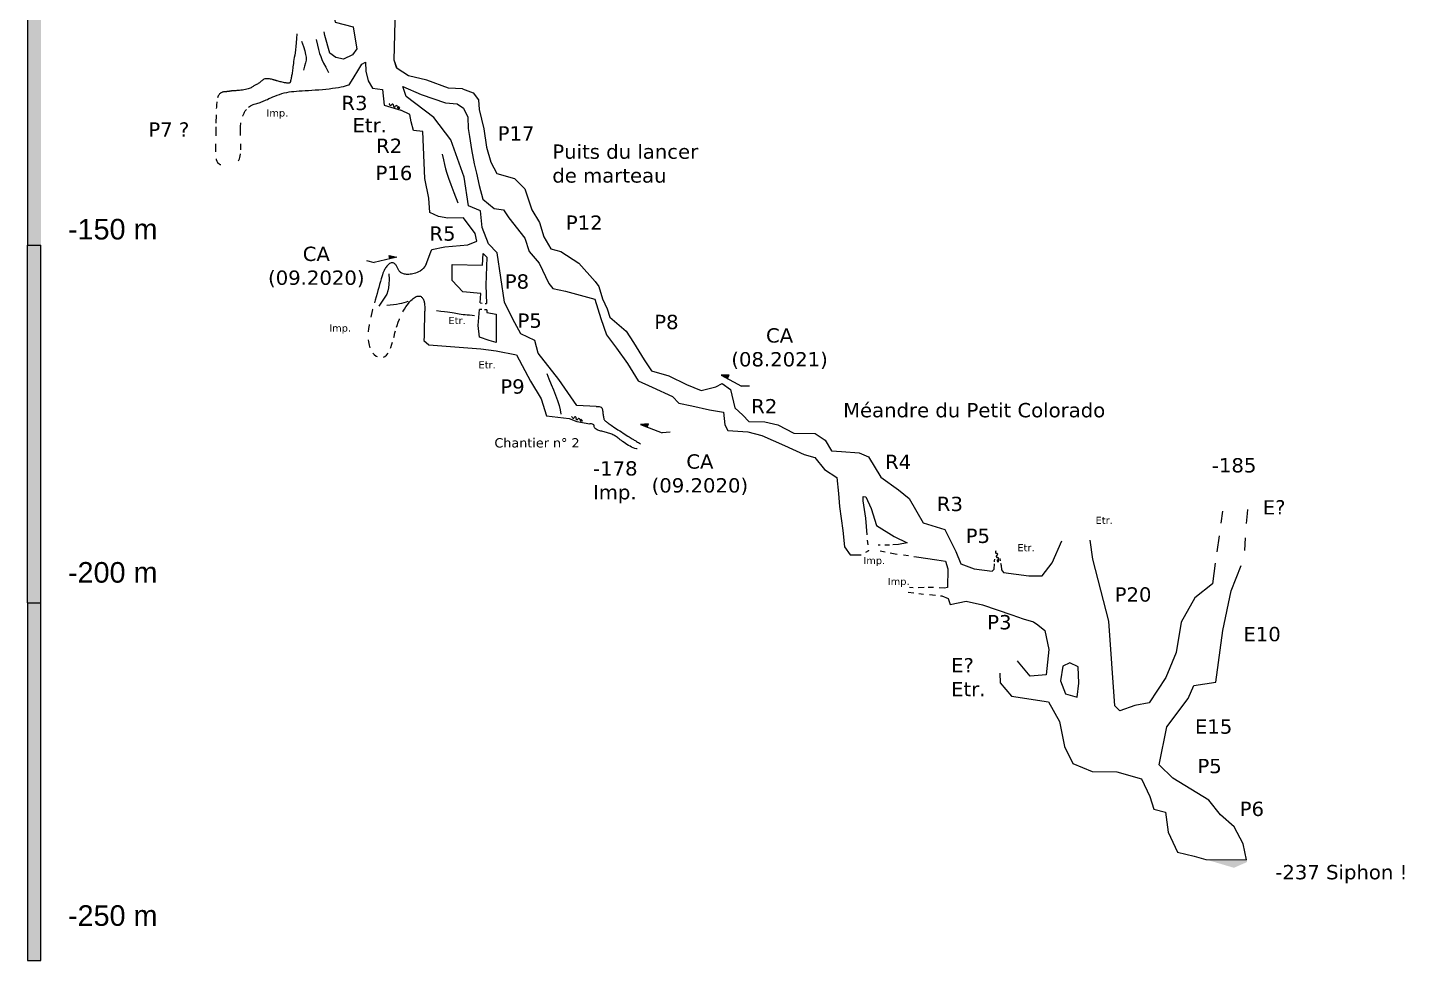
# Model space of a CAD drawing. Header units: metres. Extents: x -1178 to 134, y -250 to 398.
# Drawn here: x -58.2 to 134.3, y -250 to -119.5 of the extents above; entities that cross this region are included whole.
import ezdxf

# ---------------------------------------------------------------- set-up
doc = ezdxf.new("R2010")
doc.units = ezdxf.units.M
doc.header["$MEASUREMENT"] = 0
for name, color, linetype in [('Blocs - Actifs', 170, 'Continuous'), ("Blocs - Courant d'air", 204, 'Continuous'), ('Blocs - Echelle', 250, 'Continuous'), ('Topo Dessin - Actifs', 170, 'Continuous'), ('Topo Dessin - Galeries', 10, 'Continuous'), ('Topo Dessin - Légendes Grosses', 250, 'Continuous'), ('Topo Dessin - Puits', 248, 'Continuous')]:
    doc.layers.add(name, color=color, linetype=linetype)

# ---------------------------------------------------------------- blocks, each defined once
blk = doc.blocks.new('*U152')
at = {"layer": 'Blocs - Actifs'}
h = blk.add_hatch(color=256, dxfattribs=at)
h.dxf.hatch_style = 1
h.paths.add_polyline_path([(4.7, -1), (6.7, 0), (4.7, 1)])
for p, q in [((6.7, 0), (4.7, 1)), ((4.7, 1), (4.7, -1)), ((4.7, -1), (6.7, 0))]:
    blk.add_line(p, q, dxfattribs=at)
for centre, radius, start, end in [((4.9, 1.3), 1.36, 217.1795, 261.2635), ((-4.7, -1), 1, 28.4711, 90.005)]:
    blk.add_arc(centre, radius, start, end, dxfattribs=at)
for centre, major_axis, ratio, start_param, end_param in [((-1, 0), (0, -1), 0.999831, 7.853982, 10.99523), ((3, 0), (0, -1), 0.999914, 2.121384, 4.712733), ((-3, 0), (0, 1), 1, 8.404856, 10.995574), ((1, 0), (1, 0), 0.999967, 3.141363, 6.283185)]:
    blk.add_ellipse(centre, major_axis=major_axis, ratio=ratio, start_param=start_param, end_param=end_param, dxfattribs=at)
blk = doc.blocks.new('*U153')
at = {"layer": 'Blocs - Actifs'}
h = blk.add_hatch(color=256, dxfattribs=at)
h.dxf.hatch_style = 1
h.paths.add_polyline_path([(4.7, -1), (6.7, 0), (4.7, 1)])
for p, q in [((6.7, 0), (4.7, 1)), ((4.7, 1), (4.7, -1)), ((4.7, -1), (6.7, 0))]:
    blk.add_line(p, q, dxfattribs=at)
for centre, radius, start, end in [((4.9, 1.3), 1.36, 217.1795, 261.2635), ((-4.7, -1), 1, 28.4711, 90.005)]:
    blk.add_arc(centre, radius, start, end, dxfattribs=at)
for centre, major_axis, ratio, start_param, end_param in [((-1, 0), (0, -1), 0.999831, 7.853982, 10.99523), ((3, 0), (0, -1), 0.999914, 2.121384, 4.712733), ((-3, 0), (0, 1), 1, 8.404856, 10.995574), ((1, 0), (1, 0), 0.999967, 3.141363, 6.283185)]:
    blk.add_ellipse(centre, major_axis=major_axis, ratio=ratio, start_param=start_param, end_param=end_param, dxfattribs=at)
blk = doc.blocks.new('Echelle')
at = {"true_color": 0x000000}
h = blk.add_hatch(color=18, dxfattribs=at)
h.dxf.hatch_style = 1
h.paths.add_polyline_path([(0, 1.875), (0, 0), (10, 0), (10, 1.875)])
h.paths.add_polyline_path([(30, 0), (30, 1.875), (20, 1.875), (20, 0)])
h.paths.add_polyline_path([(50, 0), (50, 1.875), (40, 1.875), (40, 0)])
h = blk.add_hatch(color=18, dxfattribs=at)
h.dxf.hatch_style = 1
h.paths.add_polyline_path([(0, 1.875), (0, 0), (10, 0), (10, 1.875)])
h.paths.add_polyline_path([(30, 0), (30, 1.875), (20, 1.875), (20, 0)])
h.paths.add_polyline_path([(50, 0), (50, 1.875), (40, 1.875), (40, 0)])
at = {"true_color": 0xffffff}
h = blk.add_hatch(color=7, dxfattribs=at)
h.dxf.hatch_style = 1
h.paths.add_polyline_path([(20, 0), (20, 1.875), (10, 1.875), (10, 0)])
h.paths.add_polyline_path([(40, 0), (40, 1.875), (30, 1.875), (30, 0)])
h.paths.add_polyline_path([(100, 0), (100, 1.875), (50, 1.875), (50, 0)])
h = blk.add_hatch(color=7, dxfattribs=at)
h.dxf.hatch_style = 1
h.paths.add_polyline_path([(20, 0), (20, 1.875), (10, 1.875), (10, 0)])
h.paths.add_polyline_path([(40, 0), (40, 1.875), (30, 1.875), (30, 0)])
h.paths.add_polyline_path([(100, 0), (100, 1.875), (50, 1.875), (50, 0)])
at = {"true_color": 0x000000}
h = blk.add_hatch(color=18, dxfattribs=at)
h.dxf.hatch_style = 1
h.paths.add_polyline_path([(150, 0), (150, 1.875), (100, 1.875), (100, 0)])
h = blk.add_hatch(color=18, dxfattribs=at)
h.dxf.hatch_style = 1
h.paths.add_polyline_path([(150, 0), (150, 1.875), (100, 1.875), (100, 0)])
at = {"true_color": 0xffffff}
h = blk.add_hatch(color=7, dxfattribs=at)
h.dxf.hatch_style = 1
h.paths.add_polyline_path([(200, 0), (200, 1.875), (150, 1.875), (150, 0)])
at = {"true_color": 0x000000}
h = blk.add_hatch(color=18, dxfattribs=at)
h.dxf.hatch_style = 1
h.paths.add_polyline_path([(250, 0), (250, 1.875), (200, 1.875), (200, 0)])
at = {"color": 248}
for p, q in [((0, 1.875), (100, 1.875)), ((0, 1.875), (100, 1.875)), ((100, 0), (150, 0)), ((100, 0), (150, 0)), ((150, 0), (150, 1.875)), ((250, 1.875), (150, 1.875)), ((150, 0), (150, 1.875)), ((200, 0), (250, 0)), ((250, 0), (250, 1.875))]:
    blk.add_line(p, q, dxfattribs=at)
at = {"layer": 'Blocs - Echelle', "color": 248}
for p, q in [((0, 0), (0, 1.875)), ((0, 0), (0, 1.875)), ((0, 0), (100, 0)), ((0, 0), (100, 0)), ((10, 0), (10, 1.875)), ((10, 0), (10, 1.875)), ((20, 1.875), (20, 0)), ((20, 1.875), (20, 0)), ((30, 0), (30, 1.875)), ((30, 0), (30, 1.875)), ((40, 1.875), (40, 0)), ((40, 1.875), (40, 0)), ((50, 0), (50, 1.875)), ((50, 0), (50, 1.875)), ((100, 0), (50, 0)), ((100, 0), (50, 0)), ((100, 0), (100, 1.875)), ((100, 0), (100, 1.875)), ((150, 0), (150, 1.875)), ((200, 0), (150, 0)), ((200, 0), (200, 1.875))]:
    blk.add_line(p, q, dxfattribs=at)
at = {"layer": 'Blocs - Echelle', "insert": (250, 5.652), "char_height": 2.87867, "width": 22.79575, "attachment_point": 7, "rotation": 90}
blk.add_mtext('{\\fArial|b0|i0|c0|p34;0 \\P\\P-10\\P     \\P-20\\P\\P-30\\P\\P-40\\P\\P- 50\\P\\P\\P\\P\\P\\P\\P\\P\\P\\P\\P-100 m\\P\\P\\P\\P\\P\\P\\P\\P\\P\\P-150 m\\P\\P\\P\\P\\P\\P\\P\\P\\P\\P-200 m\\P\\P\\P\\P\\P\\P\\P\\P\\P\\P-250 m\\P  }', dxfattribs=at)
blk = doc.blocks.new('CA 001')
at = {"layer": "Blocs - Courant d'air"}
h = blk.add_hatch(color=256, dxfattribs=at)
h.dxf.hatch_style = 1
h.paths.add_polyline_path([(1, 0.5), (0, 0), (1, 0)])
for p, q in [((1, 0.5), (0, 0)), ((0, 0), (3.25, 0)), ((0, 0), (1, 0)), ((1, 0), (1, 0.5)), ((4.25, 0.5), (3.25, 0))]:
    blk.add_line(p, q, dxfattribs=at)
blk = doc.blocks.new('*U184')
at = {"layer": 'Blocs - Actifs'}
h = blk.add_hatch(color=256, dxfattribs=at)
h.dxf.hatch_style = 1
h.paths.add_polyline_path([(4.7, -1), (6.7, 0), (4.7, 1)])
for p, q in [((6.7, 0), (4.7, 1)), ((4.7, 1), (4.7, -1)), ((4.7, -1), (6.7, 0))]:
    blk.add_line(p, q, dxfattribs=at)
for centre, radius, start, end in [((4.9, 1.3), 1.36, 217.1795, 261.2635), ((-4.7, -1), 1, 28.4711, 90.005)]:
    blk.add_arc(centre, radius, start, end, dxfattribs=at)
for centre, major_axis, ratio, start_param, end_param in [((-1, 0), (0, -1), 0.999831, 7.853982, 10.99523), ((3, 0), (0, -1), 0.999914, 2.121384, 4.712733), ((-3, 0), (0, 1), 1, 8.404856, 10.995574), ((1, 0), (1, 0), 0.999967, 3.141363, 6.283185)]:
    blk.add_ellipse(centre, major_axis=major_axis, ratio=ratio, start_param=start_param, end_param=end_param, dxfattribs=at)

msp = doc.modelspace()

# ---------------------------------------------------------------- hatches: boundary and pattern name
at = {"layer": 'Topo Dessin - Actifs'}
h = msp.add_hatch(color=256, dxfattribs=at)
h.dxf.hatch_style = 1
h.paths.add_polyline_path([(112.33, -236.24), (112.27, -235.95), (106.56, -235.88), (110.49, -237.04)])

# ---------------------------------------------------------------- linework, layer by layer
msp.add_line((106.56, -235.88), (112.27, -235.95), dxfattribs=at)
at = {"layer": 'Topo Dessin - Galeries'}
for points in [[(-6.52, -125.27), (-6.9, -124.1), (-6.62, -113.14), (-5.67, -108.59), (-5.44, -104.6), (-5.3, -101.42)], [(-16.26, -114.04), (-15.16, -118.82), (-12.64, -119.45), (-12.37, -121.16)], [(-20.52, -120.41), (-20.55, -121.1), (-20.6, -121.69), (-20.65, -122.21), (-20.7, -122.67), (-20.76, -123.07), (-20.82, -123.42), (-20.88, -123.73), (-20.93, -124.03), (-20.97, -124.3), (-21.01, -124.56), (-21.04, -124.81), (-21.07, -125.04), (-21.09, -125.26), (-21.11, -125.47), (-21.14, -125.66), (-21.16, -125.85), (-21.19, -126.02), (-21.22, -126.17), (-21.25, -126.32), (-21.27, -126.46), (-21.3, -126.58), (-21.33, -126.7), (-21.35, -126.8), (-21.37, -126.89), (-21.39, -126.97), (-21.4, -127.04), (-21.41, -127.11), (-21.43, -127.16), (-21.45, -127.2), (-21.47, -127.24), (-21.51, -127.27), (-21.55, -127.29), (-21.6, -127.31), (-21.66, -127.32), (-21.74, -127.32), (-21.82, -127.32), (-21.92, -127.32), (-22.02, -127.3), (-22.14, -127.28), (-22.27, -127.26), (-22.41, -127.23), (-22.56, -127.2), (-22.71, -127.16), (-22.86, -127.12), (-23, -127.08), (-23.13, -127.05), (-23.25, -127.01), (-23.35, -126.99), (-23.43, -126.96), (-23.5, -126.95), (-23.55, -126.93), (-23.59, -126.92), (-23.64, -126.91), (-23.69, -126.89), (-23.76, -126.88), (-23.84, -126.85), (-23.94, -126.83), (-24.06, -126.79), (-24.19, -126.76), (-24.33, -126.74), (-24.48, -126.71), (-24.62, -126.7), (-24.76, -126.7), (-24.9, -126.71), (-25.02, -126.74), (-25.12, -126.79), (-25.22, -126.85), (-25.32, -126.92), (-25.41, -126.99), (-25.49, -127.06), (-25.58, -127.14), (-25.66, -127.21), (-25.75, -127.28), (-25.85, -127.34), (-25.94, -127.39), (-26.04, -127.45), (-26.14, -127.5), (-26.24, -127.55), (-26.33, -127.61), (-26.43, -127.66), (-26.52, -127.72), (-26.61, -127.78), (-26.71, -127.85), (-26.81, -127.91), (-26.92, -127.97), (-27.05, -128.03), (-27.19, -128.09), (-27.35, -128.14), (-27.52, -128.19), (-27.72, -128.23), (-27.93, -128.26), (-28.14, -128.29), (-28.35, -128.31), (-28.55, -128.34), (-28.75, -128.35), (-28.92, -128.37), (-29.07, -128.38), (-29.2, -128.39), (-29.32, -128.4), (-29.41, -128.4), (-29.5, -128.41), (-29.58, -128.42), (-29.65, -128.42), (-29.72, -128.43), (-29.79, -128.44), (-29.85, -128.45), (-29.92, -128.46), (-29.99, -128.47), (-30.06, -128.48), (-30.13, -128.49), (-30.21, -128.5), (-30.29, -128.51), (-30.36, -128.52), (-30.44, -128.52), (-30.53, -128.53), (-30.61, -128.53), (-30.69, -128.54), (-30.78, -128.56), (-30.86, -128.57), (-30.94, -128.59), (-31.02, -128.62), (-31.1, -128.66), (-31.17, -128.7), (-31.25, -128.76), (-31.32, -128.83), (-31.38, -128.91), (-31.44, -129), (-31.5, -129.11), (-31.55, -129.23), (-31.6, -129.38)], [(-12.37, -121.16), (-12.15, -122.55), (-12.72, -123.38), (-14.02, -123.99), (-15.09, -123.73), (-15.92, -123.12), (-16.59, -120.64), (-16.72, -120.17)], [(-13.21, -127.55), (-12.63, -126.66), (-11.85, -125.35), (-11.44, -124.66), (-10.92, -124.37), (-10.89, -125.64), (-10.57, -127.01), (-9.93, -128.03), (-8.55, -128.21)], [(2.62, -128.11), (0.67, -128.05), (-2.34, -126.91), (-4.89, -126.29), (-6.51, -125.26), (-6.9, -124.1)], [(-27.27, -130.68), (-27.27, -130.68), (-27.13, -130.58), (-26.98, -130.48), (-26.82, -130.4), (-26.65, -130.33), (-26.47, -130.26), (-26.3, -130.21), (-26.13, -130.15), (-25.96, -130.11), (-25.81, -130.06), (-25.67, -130.02), (-25.55, -129.99), (-25.44, -129.95), (-25.34, -129.91), (-25.23, -129.86), (-25.12, -129.81), (-24.98, -129.75), (-24.83, -129.67), (-24.64, -129.59), (-24.42, -129.49), (-24.17, -129.37), (-23.89, -129.26), (-23.59, -129.13), (-23.27, -129.01), (-22.95, -128.9), (-22.61, -128.79), (-22.28, -128.7), (-21.94, -128.62), (-21.61, -128.56), (-21.27, -128.51), (-20.93, -128.47), (-20.57, -128.44), (-20.19, -128.41), (-19.79, -128.39), (-19.37, -128.37), (-18.91, -128.34), (-18.44, -128.31), (-17.94, -128.28), (-17.44, -128.24), (-16.95, -128.2), (-16.45, -128.16), (-15.98, -128.11), (-15.52, -128.05), (-15.1, -127.99), (-14.7, -127.93), (-14.34, -127.86), (-14.01, -127.78), (-13.71, -127.7), (-13.44, -127.63), (-13.21, -127.55)], [(-8.55, -128.21), (-8.31, -130.39), (-6, -131.12)], [(21.32, -172.54), (18.62, -172.39), (16.13, -168.75), (13.21, -165.08), (12.73, -163.3), (10.8, -162.39), (9.67, -160.33), (8.49, -157.97), (7.48, -151.07), (6.26, -149.8), (5.38, -147.53), (5.16, -145.17), (3.46, -144.47), (2.89, -140.47), (1.01, -135.23), (-1.35, -132.13), (-5.22, -129.21), (-5.7, -127.8), (-3.14, -128.93), (0.28, -130.1), (1.91, -130.23)], [(-5.22, -129.21), (-5.68, -127.8)], [(2.62, -128.11), (4.15, -128.68), (4.86, -129.66), (4.97, -131.01), (5.6, -133.71), (6, -136.3), (6.61, -138.37), (7.43, -139.96), (9.9, -140.68), (11.34, -142.12), (12.34, -145.05), (13.4, -146.79), (14.01, -148.82), (14.99, -150.51), (16.38, -150.85), (18.9, -152.49), (21.19, -155.08), (21.68, -155.78), (22.19, -157.47), (22.86, -158.89), (23.25, -160.06), (25.51, -162.01), (26.57, -163.58), (28.03, -166.02), (29.06, -167.56), (31.48, -168.25), (33.95, -169.48), (36, -170.31), (38.04, -169.79), (38.96, -169.33), (40.09, -170.15), (40.71, -172.73), (41.82, -173.73), (42.67, -174.63), (44.93, -174.69), (46.73, -175.1), (48.97, -176.25), (51.97, -176.33), (53.36, -177.25), (54.21, -178.72), (55.65, -178.85), (58.1, -179.04), (59.39, -179.6), (61.11, -182.43), (63.58, -184.18), (65.1, -185.41), (67.03, -188.79), (70.09, -189.74), (71.63, -192.82), (72.3, -194.52), (74.18, -195.24), (76.71, -195.55)], [(-31.71, -129.96), (-31.72, -130.02), (-31.75, -130.32), (-31.77, -130.67), (-31.78, -130.87)], [(1.91, -130.23), (2.77, -130.84), (3.38, -132.1), (3.42, -133.67), (3.63, -134.8), (3.9, -136.61), (4.26, -138.61), (4.6, -139.89), (4.98, -141.62), (5.47, -143.53), (7.07, -144.85), (8.35, -145.03), (9.12, -146.18), (11.37, -148.99), (11.97, -150.87), (13.36, -152.48), (14.72, -155.32), (15.25, -156.02), (17.03, -156.4), (18.6, -156.81), (21.15, -157.53), (22, -160.22), (22.75, -162.52), (24.15, -164.4), (25.7, -166.52), (27.2, -168.93), (29.14, -169.83), (31.99, -171.13), (32.87, -172.06), (34.71, -172.43), (37.16, -172.99), (39.13, -173.33), (39.34, -175.09), (39.72, -175.89), (42.54, -176.09), (44.48, -176.61), (47.64, -178.01), (50.41, -179.24), (51.91, -179.65), (53.23, -181.36), (54.99, -182.49), (55.22, -184.69), (55.35, -186.52), (55.82, -189.89), (56.05, -192.14), (56.83, -193.3), (58.37, -193.3)], [(-31.81, -131.75), (-31.82, -132.06), (-31.83, -132.61), (-31.84, -132.9)], [(-28.08, -131.93), (-28.07, -131.89), (-27.99, -131.71), (-27.91, -131.53), (-27.82, -131.36), (-27.73, -131.2), (-27.63, -131.06), (-27.57, -130.99)], [(-2.44, -152.64), (-1.78, -150.89), (-1.64, -150.58), (0.15, -150.22), (3.39, -149.93), (4.65, -149.42), (4.43, -148.34), (2.8, -146.17), (0.57, -146.2), (-0.71, -145.97), (-1.93, -145.4), (-2.07, -143.39), (-2.61, -140.66), (-2.89, -134.07), (-4.19, -133.94), (-4.56, -132.73), (-4.71, -131.71), (-6, -131.12)], [(-31.85, -133.45), (-31.85, -133.78), (-31.86, -134.38), (-31.86, -134.67)], [(-28.38, -134.64), (-28.38, -134.53), (-28.39, -134.34), (-28.4, -134.16), (-28.41, -133.98), (-28.41, -133.8), (-28.41, -133.62), (-28.4, -133.45), (-28.38, -133.26), (-28.36, -133.07), (-28.33, -132.88)], [(-31.88, -135.79), (-31.89, -136.03), (-31.9, -136.5), (-31.9, -136.94)], [(-28.35, -136.64), (-28.34, -136.51), (-28.34, -136.26), (-28.34, -136.02), (-28.34, -135.79)], [(-31.81, -137.93), (-31.8, -137.98), (-31.72, -138.23), (-31.61, -138.43), (-31.45, -138.58), (-31.27, -138.69), (-31.17, -138.72)], [(-28.68, -138.17), (-28.63, -138.09), (-28.55, -137.91), (-28.48, -137.71), (-28.43, -137.5), (-28.4, -137.26), (-28.39, -137.22)], [(5.09, -158.04), (5.21, -156.75), (2.68, -156.49), (1.21, -154.92), (1.21, -152.7), (5.43, -152.77), (5.51, -151.16), (6.04, -151.68), (5.92, -155.56), (6.01, -158.15)], [(-2.44, -152.64), (-2.64, -152.96), (-2.85, -153.23), (-3.06, -153.43), (-3.27, -153.6), (-3.49, -153.73), (-3.7, -153.82), (-3.91, -153.89), (-4.11, -153.95), (-4.31, -153.99), (-4.5, -154.02), (-4.68, -154.05), (-4.86, -154.06), (-5.03, -154.06), (-5.19, -154.06), (-5.34, -154.04), (-5.48, -154.02), (-5.61, -153.99), (-5.72, -153.95), (-5.83, -153.9), (-5.92, -153.85), (-6.01, -153.79), (-6.09, -153.73), (-6.16, -153.66), (-6.22, -153.58), (-6.27, -153.51), (-6.32, -153.43), (-6.36, -153.34), (-6.4, -153.25), (-6.44, -153.17), (-6.49, -153.07), (-6.53, -152.98), (-6.59, -152.89), (-6.65, -152.8), (-6.72, -152.71), (-6.79, -152.63), (-6.87, -152.56), (-6.96, -152.5), (-7.05, -152.46), (-7.15, -152.44), (-7.25, -152.43), (-7.35, -152.46), (-7.45, -152.5), (-7.56, -152.56), (-7.66, -152.64), (-7.76, -152.73), (-7.86, -152.83), (-7.95, -152.94), (-8.04, -153.04), (-8.12, -153.15), (-8.19, -153.27), (-8.26, -153.39), (-8.33, -153.53), (-8.4, -153.7), (-8.48, -153.89), (-8.55, -154.12), (-8.64, -154.39), (-8.73, -154.71), (-8.84, -155.07), (-8.95, -155.46), (-9.06, -155.88), (-9.18, -156.31), (-9.31, -156.76), (-9.43, -157.21), (-9.56, -157.66), (-9.66, -158.04)], [(-5.71, -159.32), (-5.65, -159.22), (-5.47, -158.91), (-5.29, -158.62), (-5.11, -158.36), (-4.93, -158.13), (-4.76, -157.92), (-4.59, -157.74), (-4.42, -157.58), (-4.26, -157.45), (-4.1, -157.34), (-3.96, -157.25), (-3.82, -157.18), (-3.69, -157.13), (-3.56, -157.11), (-3.45, -157.1), (-3.35, -157.11), (-3.25, -157.13), (-3.16, -157.18), (-3.08, -157.24), (-3, -157.31), (-2.94, -157.4), (-2.88, -157.5), (-2.83, -157.61), (-2.78, -157.72), (-2.74, -157.84), (-2.71, -157.95), (-2.69, -158.07), (-2.67, -158.18), (-2.66, -158.34), (-2.65, -158.58), (-2.65, -158.96), (-2.66, -159.51), (-2.68, -160.29), (-2.7, -161.34), (-2.73, -162.7)], [(-9.92, -158.94), (-9.93, -158.97), (-10.04, -159.4), (-10.15, -159.83), (-10.2, -160.05)], [(-2.65, -159.09), (-2.66, -159.24), (-2.67, -159.69)], [(5, -162.84), (4.81, -161.21), (5.01, -158.96)], [(5.35, -158.98), (5.01, -158.96)], [(5.09, -158.04), (5.4, -158.08)], [(6.04, -159.01), (5.7, -159)], [(5.79, -158.12), (6.01, -158.15)], [(6.04, -159.01), (6.05, -159.39), (7.35, -159.63), (7.34, -163.57)], [(-10.4, -161.07), (-10.42, -161.18), (-10.48, -161.65), (-10.53, -162.12)], [(-6.57, -161.44), (-6.5, -161.23), (-6.34, -160.77), (-6.18, -160.34), (-6.16, -160.29)], [(-2.71, -161.44), (-2.72, -162.08)], [(-2.68, -160.11), (-2.69, -160.74)], [(-10.53, -163.23), (-10.5, -163.52), (-10.43, -163.95), (-10.31, -164.35)], [(-7.41, -164.39), (-7.38, -164.3), (-7.22, -163.82), (-7.15, -163.56)], [(-6.96, -162.88), (-6.93, -162.77), (-6.8, -162.24), (-6.72, -161.98)], [(-2.73, -162.7), (-2.75, -163.3), (-2.09, -163.91), (5.18, -164.47)], [(7.34, -163.57), (6.39, -163.33), (5, -162.84)], [(-9.88, -165.09), (-9.7, -165.28), (-9.42, -165.48), (-9.28, -165.55)], [(-8.41, -165.63), (-8.24, -165.57), (-7.98, -165.38), (-7.75, -165.1)], [(5.18, -164.47), (7.34, -164.74)], [(7.34, -164.74), (10.2, -165.32), (12.15, -169), (13.62, -171.49), (14.39, -173.83), (17.53, -174.22), (18.62, -174.62), (20.44, -174.94)], [(21.32, -172.54), (21.57, -172.52), (21.76, -172.54), (21.91, -172.58), (22.02, -172.65), (22.1, -172.74), (22.16, -172.85), (22.19, -172.97), (22.22, -173.11), (22.24, -173.25), (22.26, -173.39), (22.28, -173.54), (22.29, -173.68), (22.31, -173.82), (22.33, -173.96), (22.35, -174.08), (22.38, -174.19), (22.42, -174.29), (22.46, -174.38), (22.51, -174.46), (22.57, -174.53), (22.64, -174.6), (22.72, -174.66), (22.8, -174.73), (22.9, -174.8), (23.01, -174.88), (23.14, -174.96), (23.27, -175.06), (23.42, -175.16), (23.59, -175.27), (23.76, -175.39), (23.96, -175.51), (24.16, -175.65), (24.38, -175.79), (24.62, -175.94), (24.85, -176.1), (25.09, -176.25), (25.32, -176.4), (25.54, -176.54), (25.74, -176.67), (25.93, -176.79), (26.09, -176.89), (26.22, -176.97), (26.34, -177.05), (26.45, -177.11), (26.56, -177.17), (26.65, -177.23), (26.76, -177.29), (26.87, -177.36), (26.99, -177.43), (27.12, -177.51), (27.25, -177.59), (27.38, -177.67), (27.52, -177.76), (27.54, -177.77)], [(27.07, -178.47), (26.95, -178.45), (26.73, -178.39), (26.52, -178.31), (26.29, -178.21), (26.07, -178.1), (25.85, -177.98), (25.63, -177.84), (25.42, -177.71), (25.22, -177.57), (25.03, -177.44), (24.86, -177.31), (24.7, -177.19), (24.55, -177.07), (24.41, -176.97), (24.29, -176.88), (24.16, -176.79), (24.04, -176.71), (23.92, -176.63), (23.79, -176.56), (23.66, -176.49), (23.52, -176.43), (23.37, -176.37), (23.22, -176.31), (23.07, -176.26), (22.91, -176.21), (22.75, -176.17), (22.59, -176.13), (22.43, -176.09), (22.27, -176.05), (22.11, -176.01), (21.96, -175.97), (21.82, -175.93), (21.68, -175.89), (21.56, -175.84), (21.45, -175.79), (21.35, -175.73), (21.27, -175.67), (21.2, -175.6), (21.14, -175.54), (21.1, -175.47), (21.06, -175.4), (21.04, -175.34), (21.03, -175.28), (21.03, -175.23), (21.03, -175.17), (21.01, -175.13), (20.98, -175.08), (20.92, -175.04), (20.81, -175.01), (20.66, -174.97), (20.44, -174.94)], [(59.21, -190.48), (59.03, -188.14), (58.64, -185.73), (58.66, -185.11), (59.05, -185.17), (59.78, -186.79), (60.5, -189.17), (62.98, -190.72), (64.82, -191.62)], [(108.89, -187.18), (108.66, -188.85)], [(112.27, -188.92), (112.38, -187.49), (112.42, -186.96)], [(59.35, -191.86), (59.28, -191.21)], [(61.04, -191.95), (60.77, -191.95)], [(62.33, -191.91), (62.09, -191.93), (61.67, -191.93)], [(64.82, -191.62), (63.59, -191.82), (62.8, -191.88)], [(78.26, -195.75), (81.82, -196.2), (83.7, -196.2), (85.06, -194.4), (86.42, -191.33)], [(93.86, -214.41), (93.01, -202.57), (90.79, -193.9), (90.39, -191.22)], [(108.41, -190.63), (108.11, -192.87)], [(112, -192.66), (112.13, -190.9)], [(59.04, -192.93), (59.44, -192.66), (59.44, -192.64)], [(61.03, -192.73), (61.75, -192.87)], [(62.41, -192.99), (63.13, -193.13), (63.39, -193.17)], [(64.28, -193.29), (64.99, -193.38)], [(65.74, -193.5), (66.11, -193.56)], [(66.11, -193.56), (68.98, -193.98), (70.15, -194.18), (70.51, -195.22), (70.45, -197.85)], [(77.03, -194.26), (77.03, -194.12), (77.08, -193.89)], [(77.75, -193.79), (77.81, -194.14)], [(76.71, -195.55), (76.99, -195.29), (77.02, -194.52)], [(77.87, -194.45), (77.93, -194.78), (78.01, -195.4), (78.26, -195.75)], [(107.89, -194.44), (107.5, -197.34), (105.03, -199.29), (103.13, -202.68), (102.43, -206.92), (100.99, -210.41), (98.66, -213.98), (96.66, -214.35), (94.53, -215.1), (93.86, -214.41)], [(112.27, -235.95), (111.77, -233.69), (110.51, -231.32), (108.61, -229.65), (106.98, -227.6), (101.96, -224.49), (100.06, -222.63), (101.13, -217.34), (104.1, -213.39), (104.89, -211.53), (107.96, -211.07), (108.94, -203.84), (110.1, -198.32), (111.53, -194.77)], [(65.64, -197.89), (65.14, -197.86)], [(67.17, -197.86), (66.35, -197.88)], [(68.47, -197.87), (67.81, -197.85), (67.76, -197.85)], [(70.45, -197.85), (70.02, -197.92), (69.3, -197.9)], [(64.95, -198.48), (65.72, -198.59)], [(66.42, -198.69), (67.1, -198.76)], [(67.93, -198.84), (68.79, -198.93)], [(69.48, -199), (69.65, -199.02), (70.52, -199.41)], [(70.52, -199.41), (70.83, -200.24), (73.05, -199.75), (75.35, -200.29), (79.46, -201.69), (81.02, -202.25), (82.49, -202.64), (83.1, -203.06), (84.07, -203.88), (84.61, -206.53)], [(84.61, -206.53), (84.26, -210.05), (82.01, -210.24), (80.39, -208.27), (80.22, -208.11)], [(77.75, -209.85), (77.79, -211.19), (79.42, -213.05), (84.58, -213.84), (86.11, -216.58), (86.81, -220.07), (87.97, -222.44), (90.67, -223.56), (94.11, -223.61), (97.59, -224.58), (98.76, -227.09), (99.32, -228.83), (100.92, -229.26), (101.3, -232.04), (102.62, -234.87), (104.94, -235.41), (106.56, -235.88)]]:
    msp.add_lwpolyline(points, dxfattribs=at)
msp.add_lwpolyline([(87.54, -208.4), (86.56, -208.86), (86.24, -210.91), (86.94, -212.73), (88.57, -213.2), (88.8, -211.24), (88.71, -208.96)], close=True, dxfattribs=at)
at = {"layer": 'Topo Dessin - Puits'}
for points in [[(-17.82, -121.2), (-17.63, -122.01), (-17.48, -122.64), (-17.34, -123.16), (-17.19, -123.61), (-17.01, -124.04), (-16.78, -124.52), (-16.48, -125.09), (-16.08, -125.82)], [(-19.86, -121.44), (-19.6, -122.22), (-19.41, -122.83), (-19.29, -123.31), (-19.23, -123.71), (-19.24, -124.09), (-19.31, -124.49), (-19.43, -124.95), (-19.61, -125.53)], [(-0.22, -137.24), (-0.04, -138.05), (0.12, -138.72), (0.28, -139.32), (0.47, -139.93), (0.7, -140.63), (1.02, -141.5), (1.44, -142.62), (1.99, -144.08)], [(-7.65, -153.99), (-7.63, -154.8), (-7.64, -155.43), (-7.69, -155.94), (-7.79, -156.38), (-7.96, -156.81), (-8.21, -157.27), (-8.57, -157.83), (-9.05, -158.53)], [(-7.95, -158.38), (-7.47, -158.34), (-7.01, -158.28), (-6.59, -158.22), (-6.19, -158.14), (-5.83, -158.07), (-5.5, -157.99), (-5.21, -157.9), (-4.96, -157.82)], [(-1.01, -159.13), (-0.4, -159.19), (0.11, -159.24), (0.54, -159.3), (0.89, -159.35), (1.2, -159.4), (1.46, -159.46), (1.7, -159.5), (1.94, -159.55), (2.18, -159.59), (2.44, -159.63), (2.71, -159.66), (2.99, -159.69), (3.3, -159.72), (3.62, -159.74), (3.97, -159.77), (4.34, -159.8)], [(14.41, -167.91), (14.71, -168.67), (15.03, -169.45), (15.34, -170.22), (15.64, -170.97), (15.91, -171.7), (16.14, -172.39), (16.31, -173.02), (16.4, -173.59)]]:
    msp.add_lwpolyline(points, dxfattribs=at)

# ---------------------------------------------------------------- block references
at = {"layer": 'Blocs - Actifs', "xscale": 0.1444716562244802, "yscale": 0.1444716562244802, "zscale": 0.1444716562244802}
for name, p, rotation in [('*U152', (-7.01, -130.45), 337.3244573674434), ('*U153', (18.51, -174.19), 337.3244573674434), ('*U184', (77.36, -193.36), 280.527576280422)]:
    msp.add_blockref(name, p, dxfattribs=dict(at, rotation=rotation))
at = {"layer": "Blocs - Courant d'air", "xscale": -1, "rotation": 12.78496841433934}
msp.add_blockref('CA 001', (-6.54, -151.68), dxfattribs=at)
at = {"layer": "Blocs - Courant d'air"}
for p, rotation in [((38.81, -168.14), 331.6510107478261), ((27.52, -175.05), 338.4290528704103)]:
    msp.add_blockref('CA 001', p, dxfattribs=dict(at, rotation=rotation))
at = {"layer": 'Blocs - Echelle', "color": 248, "rotation": 270}
msp.add_blockref('Echelle', (-58.17, 0), dxfattribs=at)

# ---------------------------------------------------------------- texts
at = {"layer": 'Topo Dessin - Légendes Grosses', "linetype": 'Continuous', "attachment_point": 1}
for s, width, heights, insert, char_height in [('\\pxqc;{\\fVerdana|b0|i0|c0|p34;R3}', 2.4793, [0], (-13.71, -129.09), 2), ('{\\fVerdana|b0|i0|c0|p34;P7 ?}', 6.2428, [0], (-41.28, -132.81), 2), ('\\pxqc;{\\fVerdana|b0|i0|c0|p34;Imp.}', 3.0459, [0], (-24.77, -130.99), 1), ('\\pxqc;{\\fVerdana|b0|i0|c0|p34;Etr.}', 2.4793, [0], (-11.57, -132.22), 2), ('\\pxqc;{\\fVerdana|b0|i0|c0|p34;P17}', 2.4793, [0], (8.89, -133.35), 2), ('\\pxqc;{\\fVerdana|b0|i0|c0|p34;R2}', 2.4793, [0], (-8.86, -135.08), 2), ('{\\fVerdana|b0|i0|c0|p34;Puits du lancer de marteau}', 22.2812, [6.45], (15.2, -135.9), 2), ('\\pxqc;{\\fVerdana|b0|i0|c0|p34;P16}', 2.4793, [0], (-8.19, -138.88), 2), ('{\\fVerdana|b0|i0|c0|p34;P12}', 2.4793, [0], (17.08, -145.83), 2), ('\\pxqc;{\\fVerdana|b0|i0|c0|p34;R5}', 2.4793, [0], (-1.4, -147.35), 2), ('\\A1;\\pxqc;{\\fVerdana|b0|i0|c0|p34;CA (09.2020)}', 10.1573, [0], (-22.88, -150.19), 2), ('\\pxqc;{\\fVerdana|b0|i0|c0|p34;P8}', 2.4793, [0], (9.01, -154.06), 2), ('\\pxqc;{\\fVerdana|b0|i0|c0|p34;P5}', 2.4793, [0], (10.79, -159.53), 2), ('{\\fVerdana|b0|i0|c0|p34;P8}', 2.4793, [0], (29.45, -159.72), 2), ('\\pxqc;{\\fVerdana|b0|i0|c0|p34;Imp.}', 3.0459, [0], (-15.99, -161.07), 1), ('\\pxqc;{\\fVerdana|b0|i0|c0|p34;Etr.}', 3.0459, [0], (0.36, -160.02), 1), ('\\A1;\\pxqc;{\\fVerdana|b0|i0|c0|p34;CA (08.2021)}', 10.1573, [0], (41.89, -161.6), 2), ('\\pxqc;{\\fVerdana|b0|i0|c0|p34;Etr.}', 3.0459, [0], (4.56, -166.21), 1), ('\\pxqc;{\\fVerdana|b0|i0|c0|p34;P9}', 2.4793, [0], (8.39, -168.74), 2), ('{\\fVerdana|b0|i0|c0|p34;R2}', 2.4793, [0], (43, -171.5), 2), ('{\\fVerdana|b0|i0|c0|p34;Méandre du Petit Colorado}', 54.6738, [3.61], (55.85, -172.05), 2), ('{\\fVerdana|b0|i0|c0|p34;Chantier n° 2}', 12.5806, [1.89], (7.1, -176.97), 1.3), ('{\\fVerdana|b0|i0|c0|p34;-178 Imp.}', 11.9001, [0], (20.89, -180.19), 2), ('\\A1;\\pxqc;{\\fVerdana|b0|i0|c0|p34;CA (09.2020)}', 10.1573, [0], (30.75, -179.23), 2), ('{\\fVerdana|b0|i0|c0|p34;R4}', 2.4793, [0], (61.72, -179.28), 2), ('{\\fVerdana|b0|i0|c0|p34;-185}', 9.9895, [0], (107.41, -179.76), 2), ('{\\fVerdana|b0|i0|c0|p34;R3}', 2.4793, [0], (68.96, -185.16), 2), ('{\\fVerdana|b0|i0|c0|p34;E?}', 2.4793, [0], (114.52, -185.64), 2), ('{\\fVerdana|b0|i0|c0|p34;Etr.}', 2.4793, [0], (91.15, -187.95), 1), ('{\\fVerdana|b0|i0|c0|p34;P5}', 2.4793, [0], (72.99, -189.62), 2), ('{\\fVerdana|b0|i0|c0|p34;Etr.}', 2.4793, [0], (80.22, -191.78), 1), ('\\pxqc;{\\fVerdana|b0|i0|c0|p34;Imp.}', 4.2468, [0], (58.09, -193.58), 1), ('\\pxqc;{\\fVerdana|b0|i0|c0|p34;Imp.}', 4.2468, [0], (61.5, -196.5), 1), ('{\\fVerdana|b0|i0|c0|p34;P20}', 2.4793, [0], (93.82, -197.82), 2), ('{\\fVerdana|b0|i0|c0|p34;P3}', 2.4793, [0], (76, -201.7), 2), ('{\\fVerdana|b0|i0|c0|p34;E10}', 2.4793, [0], (111.82, -203.36), 2), ('{\\fVerdana|b0|i0|c0|p34;E? Etr.}', 2.4793, [0], (70.95, -207.72), 2), ('{\\fVerdana|b0|i0|c0|p34;E15}', 2.4793, [0], (105.04, -216.29), 2), ('{\\fVerdana|b0|i0|c0|p34;P5}', 2.4793, [0], (105.39, -221.81), 2), ('{\\fVerdana|b0|i0|c0|p34;P6}', 2.4793, [0], (111.3, -227.8), 2), ('{\\fVerdana|b0|i0|c0|p34;-237 Siphon !}', 25.8354, [0], (116.28, -236.65), 2)]:
    msp.add_mtext_dynamic_manual_height_columns(s, width=width, gutter_width=12.5, heights=heights, dxfattribs=dict(at, insert=insert, char_height=char_height))

doc.saveas('drawing.dxf')
